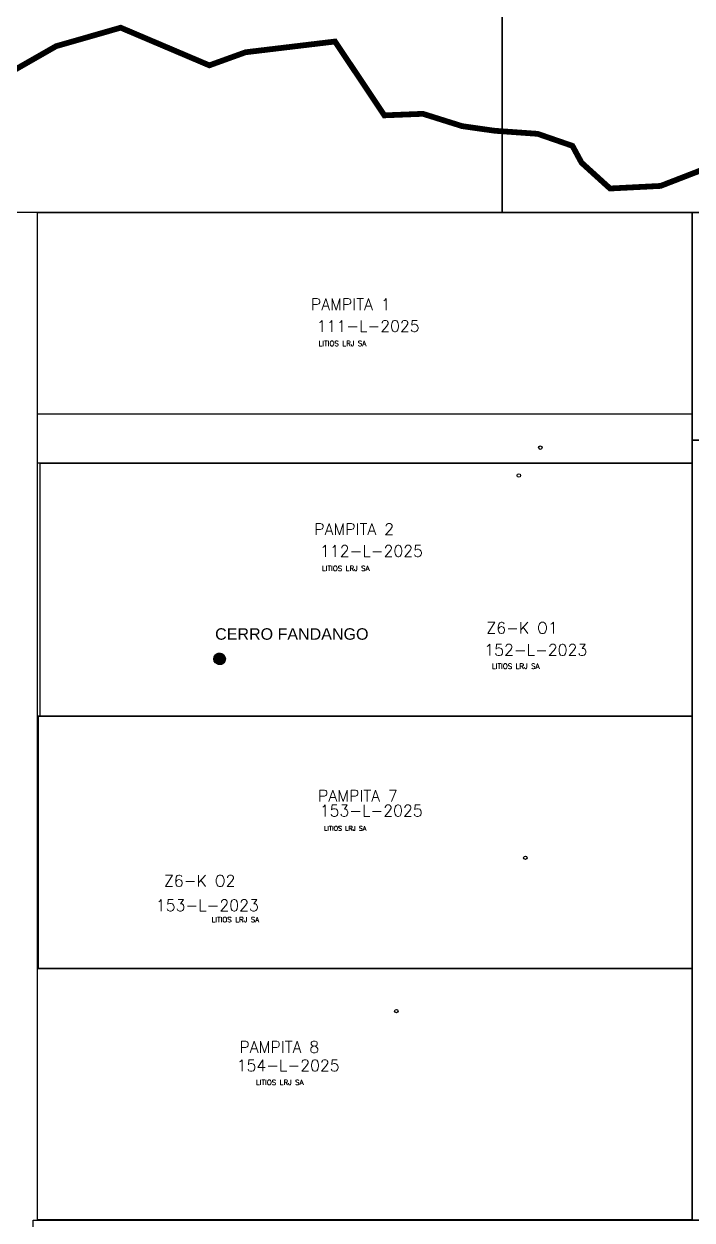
# Model space of a CAD drawing. Header units: metres. Extents: x -4406421 to 6012633, y 6449185 to 13337258.
# Drawn here: x 2495040 to 2506671, y 6859919 to 6880752 of the extents above; entities that cross this region are included whole.
import ezdxf

# ---------------------------------------------------------------- set-up
doc = ezdxf.new("R2010")
doc.units = ezdxf.units.M
doc.header["$LTSCALE"] = 20
doc.header["$MEASUREMENT"] = 0
doc.linetypes.add('ACAD_ISO14W100', pattern=[25.5, 12, -3, 0.5, -3, 0.5, -3, 0.5, -3])
for name, color, linetype in [('CAMINOS', 7, 'CONTINUOUS'), ('CATEOS', 7, 'CONTINUOUS'), ('MANIFEST', 1, 'CONTINUOUS'), ('ZONAS', 5, 'CONTINUOUS')]:
    doc.layers.add(name, color=color, linetype=linetype)
doc.layers.add('TITULARES', color=7, linetype='CONTINUOUS', true_color=0x04fbc6)
doc.styles.add('ROMANS', font='romans.shx', dxfattribs={"oblique": 1.17516e-08, "height": 3})

msp = doc.modelspace()

# ---------------------------------------------------------------- hatches: boundary and pattern name
at = {"layer": 'ZONAS', "ltscale": 100}
h = msp.add_hatch(dxfattribs=at)
h.set_pattern_fill('ANSI31', color=256, style=0)
h.set_pattern_definition([(45, (0, 0), (-0.0883883476483, 0.0883883476483), [])])
h.paths.add_polyline_path([(2498347, 6869692, 1), (2498547, 6869692, 1)])

# ---------------------------------------------------------------- linework, layer by layer
at = {"layer": 'CAMINOS', "linetype": 'Continuous', "const_width": 100}
msp.add_lwpolyline([(2507228, 6878358), (2506123, 6877930), (2505243, 6877885), (2504747, 6878335), (2504589, 6878628), (2503985, 6878837), (2503234, 6878891), (2502670, 6878971), (2501986, 6879186), (2501315, 6879159), (2500456, 6880445), (2498899, 6880258), (2498268, 6880030), (2496725, 6880686), (2495602, 6880364), (2494663, 6879828)], dxfattribs=at)
at = {"layer": 'CATEOS', "color": 0, "ltscale": 100}
for points in [[(2494881, 6877468), (2494881, 6887468), (2503366, 6887468), (2503366, 6877468)], [(2519737, 6877468), (2503366, 6877468), (2503366, 6880936), (2519737, 6880936)]]:
    msp.add_lwpolyline(points, close=True, dxfattribs=at)
at = {"layer": 'CATEOS', "ltscale": 100}
for points in [[(2495277, 6873958), (2506671, 6873958), (2506671, 6868694), (2495277, 6868694)], [(2506671, 6859921), (2495277, 6859921), (2495277, 6868694), (2506671, 6868694)], [(2495200, 6859919), (2507010, 6859919), (2507010, 6853639), (2502476, 6853639), (2502476, 6855550), (2499660, 6855550), (2499660, 6857290), (2495200, 6857290)]]:
    msp.add_lwpolyline(points, close=True, dxfattribs=at)
at = {"layer": 'MANIFEST', "color": 1, "ltscale": 100}
for points in [[(2495277, 6877467), (2506671, 6877467), (2506671, 6873100), (2495277, 6873100)], [(2506671, 6877467), (2519737, 6877468), (2519737, 6873816), (2512968, 6873816), (2512973, 6874844), (2507225, 6874844), (2507225, 6873500), (2506671, 6873500)]]:
    msp.add_lwpolyline(points, close=True, dxfattribs=at)
at = {"layer": 'MANIFEST', "ltscale": 100}
for points in [[(2506671, 6873500), (2507225, 6873500), (2507225, 6859919), (2506672, 6859922)], [(2495323, 6873100), (2506671, 6873100), (2506671, 6868694), (2495323, 6868694)], [(2495292, 6868694), (2506671, 6868694), (2506671, 6864300), (2495292, 6864300)], [(2495277, 6864300), (2506671, 6864300), (2506671, 6859919), (2495277, 6859919)]]:
    msp.add_lwpolyline(points, close=True, dxfattribs=at)
at = {"layer": 'MANIFEST', "color": 1, "ltscale": 100}
msp.add_circle((2504029, 6873372), 30, dxfattribs=at)
at = {"layer": 'MANIFEST', "ltscale": 100}
for centre in [(2503656, 6872886), (2503769, 6866229), (2501524, 6863559)]:
    msp.add_circle(centre, 30, dxfattribs=at)
at = {"layer": 'ZONAS', "ltscale": 100}
msp.add_circle((2498447, 6869692), 100, dxfattribs=at)

# ---------------------------------------------------------------- texts
at = {"layer": 'CATEOS', "style": 'ROMANS'}
for s, p in [('Z6-K O1', (2503091, 6870133)), ('152-L-2023', (2503055, 6869749)), ('Z6-K O2', (2497479, 6865727)), ('153-L-2023', (2497338, 6865300))]:
    msp.add_text(s, height=200, dxfattribs=at).set_placement(p)
at = {"layer": 'MANIFEST', "linetype": 'Continuous', "style": 'ROMANS'}
for s, p in [('PAMPITA 1', (2500036, 6875769)), ('111-L-2025', (2500137, 6875388)), ('PAMPITA 2', (2500094, 6871851)), ('112-L-2025', (2500195, 6871471))]:
    msp.add_text(s, height=200, dxfattribs=at).set_placement(p)
at = {"layer": 'MANIFEST', "linetype": 'ACAD_ISO14W100', "style": 'ROMANS', "oblique": 0}
for s, p in [('PAMPITA 7', (2500160, 6867209)), ('153-L-2025', (2500190, 6866949)), ('PAMPITA 8', (2498792, 6862832)), ('154-L-2025', (2498744, 6862511))]:
    msp.add_text(s, height=200, dxfattribs=at).set_placement(p)
at = {"layer": 'TITULARES', "color": 160, "linetype": 'Continuous', "style": 'ROMANS'}
for p in [(2500171, 6875142), (2500229, 6871224)]:
    msp.add_text('LITIOS LRJ SA', height=90, dxfattribs=at).set_placement(p)
at = {"layer": 'TITULARES', "color": 5, "linetype": 'Continuous', "style": 'ROMANS'}
for height, p in [(90, (2503188, 6869520)), (80, (2500265, 6866701)), (90, (2498307, 6865106)), (90, (2499080, 6862272))]:
    msp.add_text('LITIOS LRJ SA', height=height, dxfattribs=at).set_placement(p)
at = {"layer": 'ZONAS', "ltscale": 100, "insert": (2498369, 6870226), "char_height": 200, "width": 2842.82, "attachment_point": 1, "style": 'ROMANS'}
msp.add_mtext('{\\fArial|b0|i0|c0|p34;CERRO FANDANGO}', dxfattribs=at)

doc.saveas('drawing.dxf')
